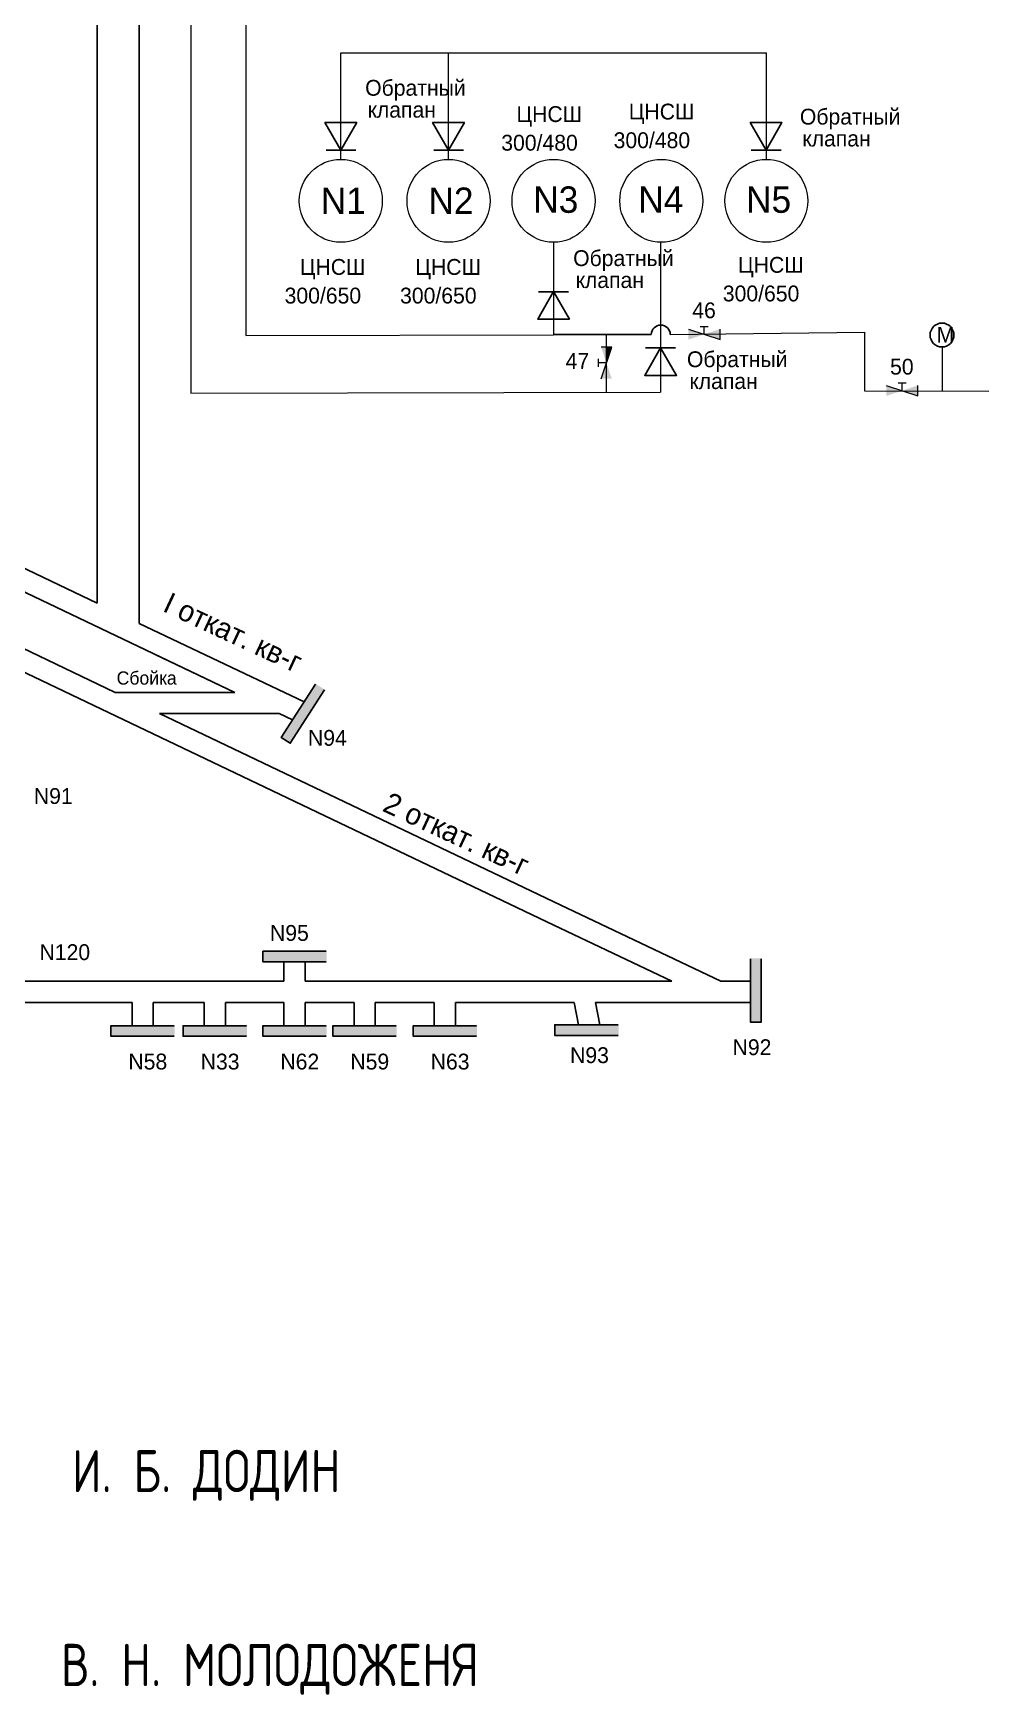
# Model space of a CAD drawing. Header units: millimetres. Extents: x -1214 to 333, y -475 to 396.
# Drawn here: x 152 to 333, y -438.9 to -124.1 of the extents above; entities that cross this region are included whole.
import ezdxf

# ---------------------------------------------------------------- set-up
doc = ezdxf.new("R2010")
doc.units = ezdxf.units.MM
for name, color, linetype in [('Номера перемычек', 7, 'Continuous'), ('Перемычки', 7, 'Continuous'), ('Трубопровод', 1, 'Continuous')]:
    doc.layers.add(name, color=color, linetype=linetype)
doc.styles.add('ESKD', font='Eskdwin')

msp = doc.modelspace()

# ---------------------------------------------------------------- hatches: boundary and pattern name
at = {"layer": 'Перемычки'}
h = msp.add_hatch(color=256, dxfattribs=at)
h.paths.add_polyline_path([(200.67, -258.74), (202.88, -255.29), (202.79, -255.23), (200.64, -258.6), (198.95, -257.52), (201.11, -254.15), (201.03, -254.1), (198.81, -257.55)])
h.paths.add_polyline_path([(202.79, -255.23), (202.88, -255.29), (207.25, -248.47), (205.39, -247.28), (201.03, -254.1), (201.11, -254.15), (205.42, -247.42), (207.11, -248.5)])
h = msp.add_hatch(color=3, dxfattribs=at)
h.paths.add_polyline_path([(198.95, -257.52), (200.64, -258.6), (202.79, -255.23), (201.11, -254.15)])
h.paths.add_polyline_path([(204.95, -251.86), (203.27, -250.79), (201.11, -254.15), (202.79, -255.23)])
h.paths.add_polyline_path([(204.95, -251.86), (207.11, -248.5), (205.42, -247.42), (203.27, -250.79)])
h = msp.add_hatch(color=256, dxfattribs=at)
h.paths.add_polyline_path([(195.36, -300.1), (199.46, -300.1), (199.46, -300), (195.46, -300), (195.46, -298), (199.46, -298), (199.46, -297.9), (195.36, -297.9)])
h.paths.add_polyline_path([(199.46, -300), (199.46, -300.1), (207.56, -300.1), (207.56, -297.9), (199.46, -297.9), (199.46, -298), (207.46, -298), (207.46, -300)])
h = msp.add_hatch(color=3, dxfattribs=at)
h.paths.add_polyline_path([(195.46, -298), (195.46, -300), (199.46, -300), (199.46, -298)])
h.paths.add_polyline_path([(203.46, -300), (203.46, -298), (199.46, -298), (199.46, -300)])
h.paths.add_polyline_path([(203.46, -300), (207.46, -300), (207.46, -298), (203.46, -298)])
h = msp.add_hatch(color=256, dxfattribs=at)
h.paths.add_polyline_path([(289.97, -311.56), (289.97, -307.46), (289.87, -307.46), (289.87, -311.46), (287.87, -311.46), (287.87, -307.46), (287.77, -307.46), (287.77, -311.56)])
h.paths.add_polyline_path([(289.87, -307.46), (289.97, -307.46), (289.97, -299.36), (287.77, -299.36), (287.77, -307.46), (287.87, -307.46), (287.87, -299.46), (289.87, -299.46)])
h = msp.add_hatch(color=3, dxfattribs=at)
h.paths.add_polyline_path([(287.87, -311.46), (289.87, -311.46), (289.87, -307.46), (287.87, -307.46)])
h.paths.add_polyline_path([(289.87, -303.46), (287.87, -303.46), (287.87, -307.46), (289.87, -307.46)])
h.paths.add_polyline_path([(289.87, -303.46), (289.87, -299.46), (287.87, -299.46), (287.87, -303.46)])
h = msp.add_hatch(color=256, dxfattribs=at)
h.paths.add_polyline_path([(166.57, -314.2), (170.67, -314.2), (170.67, -314.1), (166.67, -314.1), (166.67, -312.1), (170.67, -312.1), (170.67, -312), (166.57, -312)])
h.paths.add_polyline_path([(170.67, -314.1), (170.67, -314.2), (178.77, -314.2), (178.77, -312), (170.67, -312), (170.67, -312.1), (178.67, -312.1), (178.67, -314.1)])
h = msp.add_hatch(color=3, dxfattribs=at)
h.paths.add_polyline_path([(166.67, -312.1), (166.67, -314.1), (170.67, -314.1), (170.67, -312.1)])
h.paths.add_polyline_path([(174.67, -314.1), (174.67, -312.1), (170.67, -312.1), (170.67, -314.1)])
h.paths.add_polyline_path([(174.67, -314.1), (178.67, -314.1), (178.67, -312.1), (174.67, -312.1)])
h = msp.add_hatch(color=256, dxfattribs=at)
h.paths.add_polyline_path([(180.26, -314.2), (184.36, -314.2), (184.36, -314.1), (180.36, -314.1), (180.36, -312.1), (184.36, -312.1), (184.36, -312), (180.26, -312)])
h.paths.add_polyline_path([(184.36, -314.1), (184.36, -314.2), (192.46, -314.2), (192.46, -312), (184.36, -312), (184.36, -312.1), (192.36, -312.1), (192.36, -314.1)])
h = msp.add_hatch(color=3, dxfattribs=at)
h.paths.add_polyline_path([(180.36, -312.1), (180.36, -314.1), (184.36, -314.1), (184.36, -312.1)])
h.paths.add_polyline_path([(188.36, -314.1), (188.36, -312.1), (184.36, -312.1), (184.36, -314.1)])
h.paths.add_polyline_path([(188.36, -314.1), (192.36, -314.1), (192.36, -312.1), (188.36, -312.1)])
h = msp.add_hatch(color=256, dxfattribs=at)
h.paths.add_polyline_path([(195.36, -314.2), (199.46, -314.2), (199.46, -314.1), (195.46, -314.1), (195.46, -312.1), (199.46, -312.1), (199.46, -312), (195.36, -312)])
h.paths.add_polyline_path([(199.46, -314.1), (199.46, -314.2), (207.56, -314.2), (207.56, -312), (199.46, -312), (199.46, -312.1), (207.46, -312.1), (207.46, -314.1)])
h = msp.add_hatch(color=3, dxfattribs=at)
h.paths.add_polyline_path([(195.46, -312.1), (195.46, -314.1), (199.46, -314.1), (199.46, -312.1)])
h.paths.add_polyline_path([(203.46, -314.1), (203.46, -312.1), (199.46, -312.1), (199.46, -314.1)])
h.paths.add_polyline_path([(203.46, -314.1), (207.46, -314.1), (207.46, -312.1), (203.46, -312.1)])
h = msp.add_hatch(color=256, dxfattribs=at)
h.paths.add_polyline_path([(208.63, -314.2), (212.73, -314.2), (212.73, -314.1), (208.73, -314.1), (208.73, -312.1), (212.73, -312.1), (212.73, -312), (208.63, -312)])
h.paths.add_polyline_path([(212.73, -314.1), (212.73, -314.2), (220.83, -314.2), (220.83, -312), (212.73, -312), (212.73, -312.1), (220.73, -312.1), (220.73, -314.1)])
h = msp.add_hatch(color=3, dxfattribs=at)
h.paths.add_polyline_path([(208.73, -312.1), (208.73, -314.1), (212.73, -314.1), (212.73, -312.1)])
h.paths.add_polyline_path([(216.73, -314.1), (216.73, -312.1), (212.73, -312.1), (212.73, -314.1)])
h.paths.add_polyline_path([(216.73, -314.1), (220.73, -314.1), (220.73, -312.1), (216.73, -312.1)])
h = msp.add_hatch(color=256, dxfattribs=at)
h.paths.add_polyline_path([(223.85, -314.2), (227.95, -314.2), (227.95, -314.1), (223.95, -314.1), (223.95, -312.1), (227.95, -312.1), (227.95, -312), (223.85, -312)])
h.paths.add_polyline_path([(227.95, -314.1), (227.95, -314.2), (236.05, -314.2), (236.05, -312), (227.95, -312), (227.95, -312.1), (235.95, -312.1), (235.95, -314.1)])
h = msp.add_hatch(color=3, dxfattribs=at)
h.paths.add_polyline_path([(223.95, -312.1), (223.95, -314.1), (227.95, -314.1), (227.95, -312.1)])
h.paths.add_polyline_path([(231.95, -314.1), (231.95, -312.1), (227.95, -312.1), (227.95, -314.1)])
h.paths.add_polyline_path([(231.95, -314.1), (235.95, -314.1), (235.95, -312.1), (231.95, -312.1)])
h = msp.add_hatch(color=256, dxfattribs=at)
h.paths.add_polyline_path([(250.67, -314.03), (254.77, -314.03), (254.77, -313.93), (250.77, -313.93), (250.77, -311.93), (254.77, -311.93), (254.77, -311.83), (250.67, -311.83)])
h.paths.add_polyline_path([(254.77, -313.93), (254.77, -314.03), (262.87, -314.03), (262.87, -311.83), (254.77, -311.83), (254.77, -311.93), (262.77, -311.93), (262.77, -313.93)])
h = msp.add_hatch(color=3, dxfattribs=at)
h.paths.add_polyline_path([(250.77, -311.93), (250.77, -313.93), (254.77, -313.93), (254.77, -311.93)])
h.paths.add_polyline_path([(258.77, -313.93), (258.77, -311.93), (254.77, -311.93), (254.77, -313.93)])
h.paths.add_polyline_path([(258.77, -313.93), (262.77, -313.93), (262.77, -311.93), (258.77, -311.93)])
at = {"layer": 'Трубопровод', "lineweight": 15}
h = msp.add_hatch(color=1, dxfattribs=at)
h.paths.add_polyline_path([(282.1, -181.12), (282.1, -180.12), (279.1, -181.12)])
h.paths.add_polyline_path([(282.1, -182.12), (282.1, -181.12), (279.1, -181.12)])
h.paths.add_polyline_path([(276.1, -181.12), (276.1, -182.12), (279.1, -181.12)])
h.paths.add_polyline_path([(279.1, -181.12), (276.1, -180.12), (276.1, -181.12)])
h = msp.add_hatch(color=1, dxfattribs=at)
h.paths.add_polyline_path([(260.56, -183.53), (259.56, -183.53), (260.56, -186.53)])
h.paths.add_polyline_path([(261.56, -183.53), (260.56, -183.53), (260.56, -186.53)])
h.paths.add_polyline_path([(260.56, -189.53), (261.56, -189.53), (260.56, -186.53)])
h.paths.add_polyline_path([(260.56, -186.53), (259.56, -189.53), (260.56, -189.53)])
msp.add_hatch(color=1, dxfattribs=at).paths.add_polyline_path([(260.56, -186.53), (261.56, -183.53), (260.56, -183.53)])
h = msp.add_hatch(color=1, dxfattribs=at)
h.paths.add_polyline_path([(319.58, -191.79), (319.58, -190.79), (316.58, -191.79)])
h.paths.add_polyline_path([(319.58, -192.79), (319.58, -191.79), (316.58, -191.79)])
h.paths.add_polyline_path([(313.58, -191.79), (313.58, -192.79), (316.58, -191.79)])
h.paths.add_polyline_path([(316.58, -191.79), (313.58, -190.79), (313.58, -191.79)])

# ---------------------------------------------------------------- linework, layer by layer
for p, q in [((164.04, -232.06), (164.04, -89.11)), ((172.04, -235.88), (172.04, -89.11)), ((102.91, -222.59), (218.42, -277.69)), ((144.19, -222.59), (164.04, -232.06)), ((120.58, -226.59), (167.47, -248.96)), ((143.29, -226.59), (190.18, -248.96)), ((172.04, -235.88), (203.27, -250.77)), ((175.08, -241.76), (190.18, -248.96)), ((190.18, -248.96), (167.47, -248.96)), ((198.56, -252.96), (175.86, -252.96)), ((175.86, -252.96), (227.72, -277.69)), ((198.56, -252.96), (201.1, -254.17)), ((218.42, -277.69), (250.61, -293.04)), ((227.72, -277.69), (250.61, -288.61)), ((250.61, -288.61), (282.23, -303.69)), ((250.61, -293.04), (272.94, -303.69)), ((199.46, -303.69), (199.46, -300)), ((203.46, -303.69), (203.46, -300)), ((146.96, -303.69), (199.46, -303.69)), ((203.46, -303.69), (239.03, -303.69)), ((239.03, -303.69), (250.61, -303.69)), ((250.61, -303.69), (272.94, -303.69)), ((271.88, -303.69), (272.94, -303.69)), ((282.23, -303.69), (287.87, -303.69)), ((41.15, -307.69), (163.04, -307.69)), ((163.04, -307.69), (170.67, -307.69)), ((170.67, -312.1), (170.67, -307.69)), ((174.67, -312.1), (174.67, -307.69)), ((174.67, -307.69), (184.36, -307.69)), ((184.36, -312.1), (184.36, -307.69)), ((188.36, -312.1), (188.36, -307.69)), ((188.36, -307.69), (199.46, -307.69)), ((199.46, -312.1), (199.46, -307.69)), ((203.46, -312.1), (203.46, -307.69)), ((203.46, -307.69), (212.73, -307.69)), ((212.73, -312.1), (212.73, -307.69)), ((216.73, -312.1), (216.73, -307.69)), ((216.73, -307.69), (227.93, -307.69)), ((227.93, -312.1), (227.93, -307.69)), ((231.93, -312.1), (231.93, -307.69)), ((231.93, -307.69), (238.64, -307.69)), ((235.75, -307.69), (250.61, -307.69)), ((250.61, -307.69), (252.61, -307.69)), ((252.61, -307.69), (254.42, -307.69)), ((254.42, -307.69), (255.26, -311.93)), ((258.5, -307.69), (259.33, -311.93)), ((258.5, -307.69), (266.49, -307.69)), ((266.49, -307.69), (287.87, -307.69))]:
    msp.add_line(p, q)
at = {"layer": 'Перемычки'}
for points in [[(207.11, -248.5), (200.64, -258.6), (198.95, -257.52), (205.42, -247.42)], [(207.46, -300), (195.46, -300), (195.46, -298), (207.46, -298)], [(289.87, -299.46), (289.87, -311.46), (287.87, -311.46), (287.87, -299.46)], [(178.67, -314.1), (166.67, -314.1), (166.67, -312.1), (178.67, -312.1)], [(192.36, -314.1), (180.36, -314.1), (180.36, -312.1), (192.36, -312.1)], [(207.46, -314.1), (195.46, -314.1), (195.46, -312.1), (207.46, -312.1)], [(220.73, -314.1), (208.73, -314.1), (208.73, -312.1), (220.73, -312.1)], [(235.95, -314.1), (223.95, -314.1), (223.95, -312.1), (235.95, -312.1)], [(262.77, -313.93), (250.77, -313.93), (250.77, -311.93), (262.77, -311.93)]]:
    msp.add_lwpolyline(points, dxfattribs=at)
at = {"layer": 'Трубопровод', "color": 5, "lineweight": 15}
for p, q in [((181.79, 17.25), (181.79, -192.27)), ((192.22, 0.21), (192.22, -181.32)), ((210.23, -127.82), (290.86, -127.82)), ((210.23, -147.97), (210.23, -127.82)), ((230.64, -147.97), (230.64, -127.82)), ((290.86, -147.97), (290.86, -127.82)), ((250.55, -163.7), (250.55, -181.14)), ((270.83, -163.69), (270.83, -192.09)), ((192.22, -181.32), (250.55, -181.19)), ((324.14, -183.51), (324.14, -191.86)), ((181.79, -192.27), (270.83, -192.09))]:
    msp.add_line(p, q, dxfattribs=at)
at = {"layer": 'Трубопровод', "color": 5}
for p, q in [((207.43, -146.21), (213.1, -146.21)), ((227.84, -146.21), (233.5, -146.21)), ((288.01, -146.21), (293.68, -146.21)), ((253.36, -173.04), (247.69, -173.04)), ((273.63, -183.69), (267.96, -183.69))]:
    msp.add_line(p, q, dxfattribs=at)
at = {"layer": 'Трубопровод', "color": 1}
msp.add_line((250.55, -181.14), (269.05, -181.17), dxfattribs=at)
at = {"layer": 'Трубопровод', "color": 1, "lineweight": 15}
for p, q in [((260.55, -192.09), (260.55, -181.14)), ((272.65, -181.14), (309.47, -180.71)), ((276.1, -180.12), (282.1, -182.12)), ((278.35, -179.62), (279.85, -179.62)), ((279.1, -181.12), (279.1, -179.62)), ((282.1, -182.12), (282.1, -180.12)), ((309.47, -180.71), (309.47, -191.82)), ((261.56, -183.53), (259.56, -183.53)), ((259.56, -189.53), (261.56, -183.53)), ((259.06, -187.28), (259.06, -185.78)), ((260.56, -186.53), (259.06, -186.53)), ((309.47, -191.82), (333, -191.89)), ((313.58, -190.79), (319.58, -192.79)), ((315.83, -190.29), (317.33, -190.29)), ((316.58, -191.79), (316.58, -190.29)), ((319.58, -192.79), (319.58, -190.79))]:
    msp.add_line(p, q, dxfattribs=at)
at = {"layer": 'Трубопровод', "color": 5}
for points in [[(210.23, -146.22), (213.24, -141.01), (207.23, -141.01)], [(230.64, -146.22), (233.64, -141.01), (227.63, -141.01)], [(290.81, -146.22), (293.82, -141.01), (287.81, -141.01)], [(250.55, -173.03), (247.55, -178.24), (253.56, -178.24)], [(270.83, -183.68), (267.83, -188.89), (273.84, -188.89)]]:
    msp.add_lwpolyline(points, close=True, dxfattribs=at)
at = {"layer": 'Трубопровод', "color": 5, "lineweight": 15}
for centre in [(210.23, -155.83), (230.64, -155.83), (250.54, -155.83), (270.95, -155.83), (290.86, -155.83)]:
    msp.add_circle(centre, 7.86, dxfattribs=at)
at = {"layer": 'Трубопровод', "color": 5}
msp.add_circle((324.14, -181.25), 2.26, dxfattribs=at)
at = {"layer": 'Трубопровод', "color": 1}
msp.add_arc((270.85, -181.17), 1.8, 0.6574, 179.3426, dxfattribs=at)

# ---------------------------------------------------------------- texts
for s, p in [('I откат. кв-г', (176.26, -233.49)), ('2 откат. кв-г', (217.91, -271.34))]:
    msp.add_text(s, height=4, rotation=335).set_placement(p)
msp.add_text('Сбойка', height=2.5).set_placement((167.75, -247.48))
at = {"style": 'ESKD'}
for s, p in [('И. Б. ДОДИН', (159.28, -400.47)), ('В. Н. МОЛОДОЖЕНЯ', (157.19, -437.21))]:
    msp.add_text(s, height=8, dxfattribs=at).set_placement(p)
at = {"layer": 'Номера перемычек'}
for s, p in [('N94', (204.01, -259.07)), ('N91', (152.07, -270.09)), ('N95', (196.81, -296.03)), ('N120', (153.14, -299.67)), ('N92', (284.46, -317.68)), ('N58', (169.98, -320.4)), ('N33', (183.68, -320.4)), ('N62', (198.78, -320.4)), ('N59', (212.04, -320.4)), ('N63', (227.26, -320.4)), ('N93', (253.67, -319.19))]:
    msp.add_text(s, height=3, dxfattribs=at).set_placement(p)
at = {"layer": 'Трубопровод', "color": 5, "lineweight": 15}
for s, height, p in [('Обратный', 3, (214.84, -135.92)), ('клапан', 3, (215.31, -140.07)), ('ЦНСШ', 3, (243.51, -140.9)), ('ЦНСШ', 3, (264.79, -140.42)), ('Обратный', 3, (297.21, -141.38)), ('300/480', 3, (240.63, -146.32)), ('300/480', 3, (261.92, -145.85)), ('клапан', 3, (297.69, -145.53)), ('N1', 5, (206.43, -158.31)), ('N2', 5, (226.83, -158.31)), ('N3', 5, (246.69, -158.1)), ('N4', 5, (266.59, -158.1)), ('N5', 5, (287.01, -158.1)), ('ЦНСШ', 3, (202.46, -169.85)), ('ЦНСШ', 3, (224.34, -169.85)), ('Обратный', 3, (254.25, -168.19)), ('ЦНСШ', 3, (285.49, -169.46)), ('300/650', 3, (199.58, -175.28)), ('300/650', 3, (221.46, -175.28)), ('клапан', 3, (254.73, -172.34)), ('300/650', 3, (282.61, -174.88)), ('М', 3, (323.12, -182.71)), ('Обратный', 3, (275.81, -187.34)), ('клапан', 3, (276.29, -191.49))]:
    msp.add_text(s, height=height, dxfattribs=at).set_placement(p)
at = {"layer": 'Трубопровод', "color": 1, "lineweight": 15}
for s, p in [('46', (276.82, -178.07)), ('47', (252.83, -187.66)), ('50', (314.3, -188.75))]:
    msp.add_text(s, height=3, dxfattribs=at).set_placement(p)

doc.saveas('drawing.dxf')
